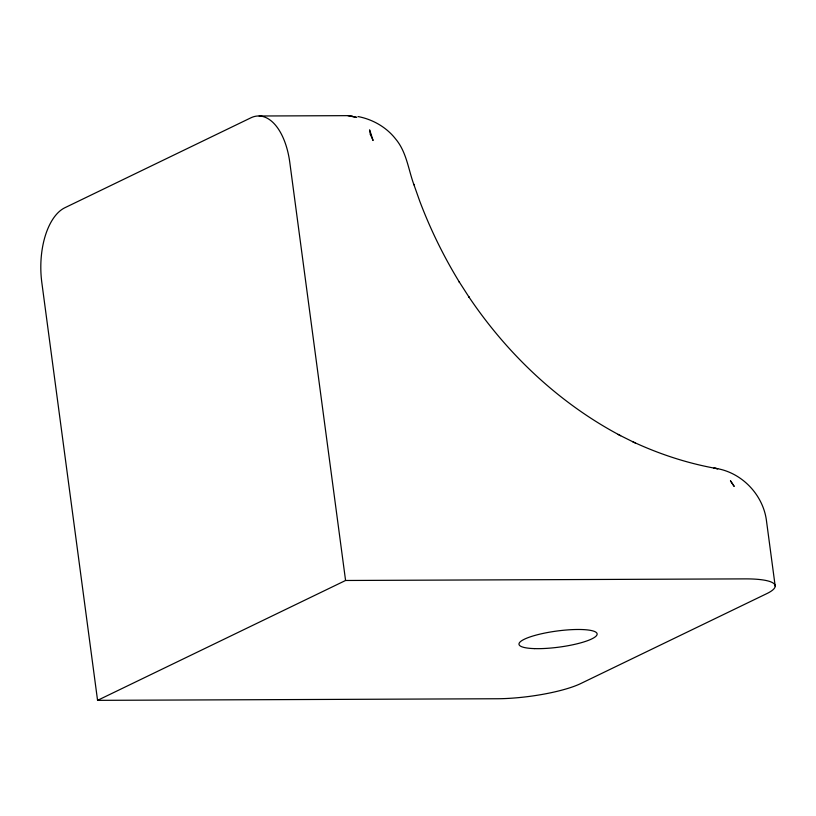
<?xml version="1.0" encoding="UTF-8"?>
<svg xmlns="http://www.w3.org/2000/svg" width="816" height="816" viewBox="0 0 816 816"><rect width="100%" height="100%" fill="white"/><g stroke="black" fill="none" stroke-linecap="round" stroke-linejoin="round"><path stroke-width="1.22" d="M351.992 116.3L356.735 117.443L347.82 115.648L259.141 116.005M97.563 700.352L345.576 580.482L745.171 578.881A61.557 12.689 -7.6 0 1 766.744 593.65L580.737 683.553A61.557 12.689 -7.6 0 1 497.158 698.751L97.563 700.352L41.81 282.438A61.547 32.008 89.8 0 1 64.841 207.754L250.838 117.841A61.557 32.008 89.8 0 1 289.813 162.568L345.576 580.482M347.82 115.648L352.186 116.158M370.352 134.365L371.168 134.497L373.085 140.505L370.352 134.365L369.577 129.866L371.168 134.497M357.989 116.545C372.728 119.34 386.529 127.235 395.77 139.159C406.592 152.092 408.337 169.493 413.947 184.804L413.722 184.141L419.74 201.164C430.409 229.388 443.731 256.581 459.49 282.305L459.194 281.836L469.251 297.483L468.843 296.84C507.46 354.266 559.286 403.288 620.629 435.703M632.604 441.66C659.654 454.288 688.276 463.61 717.713 468.741L713.888 468.119C740.867 471.271 763.409 494.425 766.54 521.312L775.2 586.194M617.947 434.367L635.419 443.068M730.483 480.838L734.084 486.244L730.483 480.838M534.643 648.618A39.392 8.119 -7.6 0 0 596.853 635.093A39.392 8.119 -7.6 0 0 542.701 633.502A39.392 8.119 -7.6 0 0 534.643 648.618"/></g></svg>
